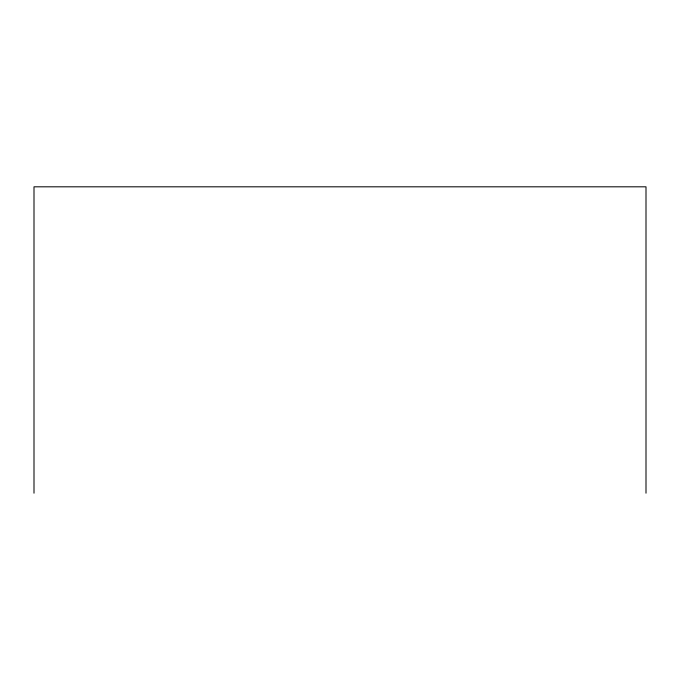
<?xml version="1.0" encoding="UTF-8"?>
<svg xmlns="http://www.w3.org/2000/svg" width="680" height="680" viewBox="0 0 680 680"><rect width="100%" height="100%" fill="white"/><g stroke="black" fill="none" stroke-linecap="round" stroke-linejoin="round"><path stroke-width="1.02" d="M646 493.187L646 186.813L34 186.813L34 493.187"/></g></svg>
